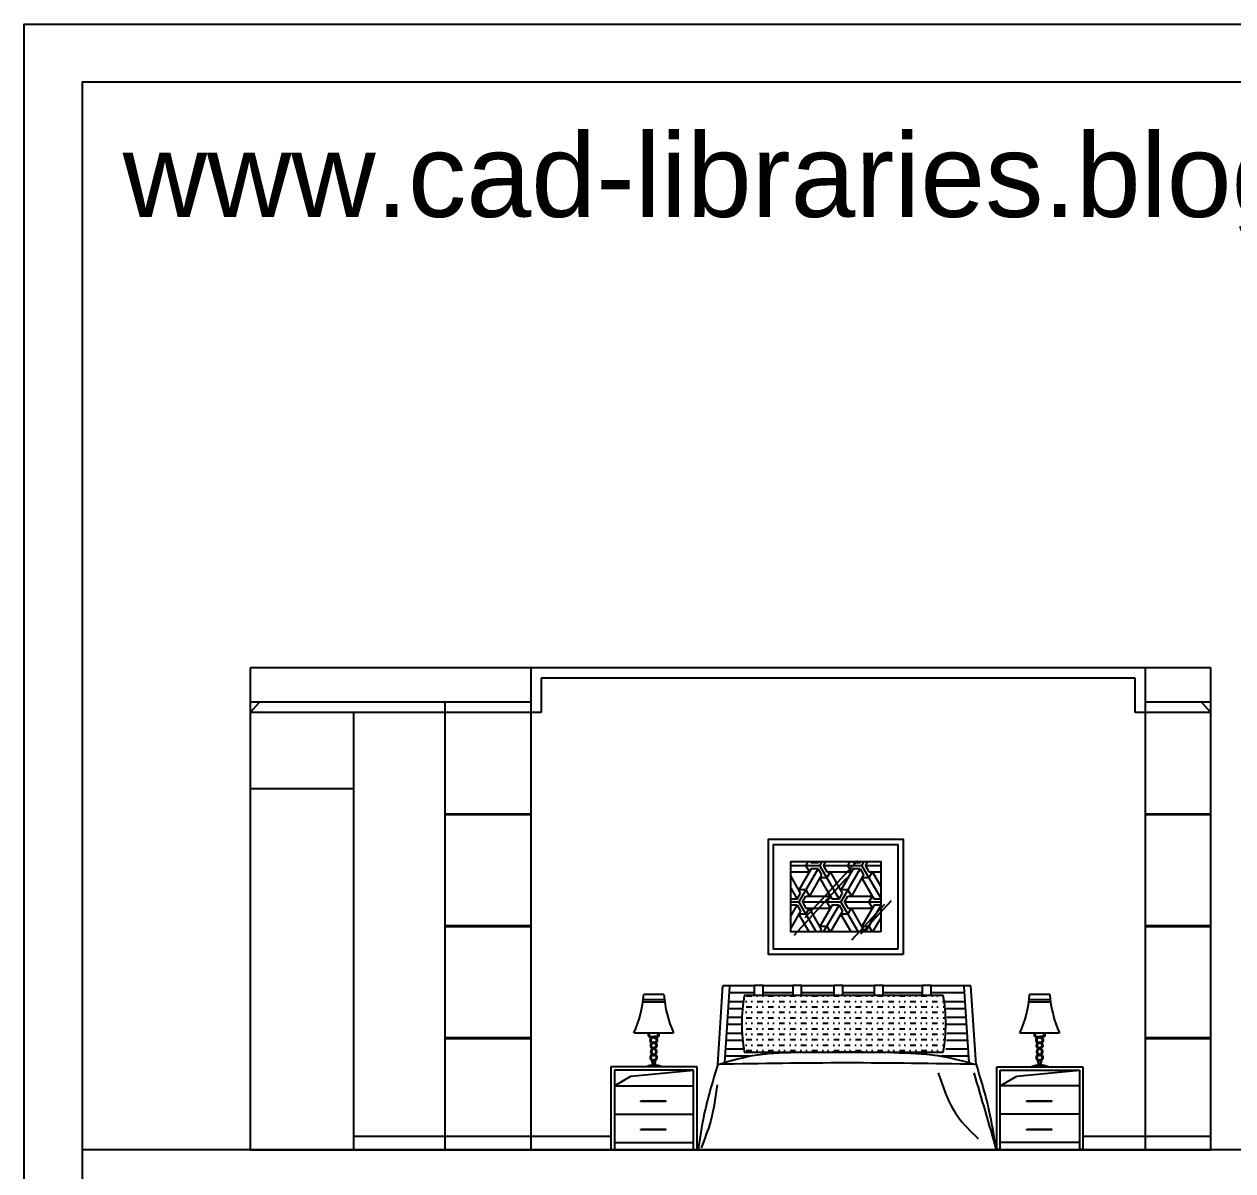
# Model space of a CAD drawing. Header units: inches. Extents: x 8.9 to 51.4, y 11.8 to 36.6.
# Drawn here: x 30.42 to 37.44, y 29.97 to 36.63 of the extents above; entities that cross this region are included whole.
import ezdxf

# ---------------------------------------------------------------- set-up
doc = ezdxf.new("R2010")
doc.units = ezdxf.units.IN
doc.header["$MEASUREMENT"] = 0
for name, color, linetype in [('02', 2, 'Continuous'), ('1', 1, 'Continuous'), ('4', 4, 'Continuous'), ('8', 8, 'Continuous'), ('kadrbm', 4, 'Continuous')]:
    doc.layers.add(name, color=color, linetype=linetype)
doc.styles.add('bmmm', font='swissel.ttf')

# ---------------------------------------------------------------- blocks, each defined once
blk = doc.blocks.new('kadrbm')
at = {"layer": 'kadrbm', "color": 4}
blk.add_lwpolyline([(0, 0), (0, 24.7972), (21, 24.7972), (21, 0), (0, 0)], close=True, dxfattribs=at)
blk.add_lwpolyline([(20.6631, 0.3257), (20.6631, 24.4603), (0.3369, 24.4603), (0.3369, 0.3257), (20.6631, 0.3257)], dxfattribs=at)
at = {"layer": 'kadrbm', "color": 211, "true_color": 0xf674fb, "style": 'bmmm'}
blk.add_text('www.cad-libraries.blogspot.com', height=0.485134, dxfattribs=at).set_placement((0.5726, 23.6772))

msp = doc.modelspace()

# ---------------------------------------------------------------- hatches: boundary and pattern name
at = {"layer": '8'}
h = msp.add_hatch(dxfattribs=at)
h.set_pattern_fill('ESCHER', color=256, scale=0.008, style=0)
h.set_pattern_definition([(60, (-84.32064, 20.1236), (-0.2438403, 2e-07), [0.22352, -0.02032]), (180, (-84.32064, 20.1236), (0.12192, -0.211172), [0.22352, -0.02032]), (300, (-84.32064, 20.1236), (0.2438403, 2e-07), [0.22352, -0.02032]), (60, (-84.30032, 20.1236), (-0.2438403, 2e-07), [0.04064, -0.2032]), (300, (-84.30032, 20.1236), (0.2438403, 2e-07), [0.04064, -0.2032]), (60, (-84.3308, 20.1412), (-0.2438403, 2e-07), [0.04064, -0.2032]), (180, (-84.3308, 20.1412), (0.12192, -0.211172), [0.04064, -0.2032]), (300, (-84.3308, 20.106), (0.2438403, 2e-07), [0.04064, -0.2032]), (180, (-84.3308, 20.106), (0.12192, -0.211172), [0.04064, -0.2032]), (60, (-84.40192, 20.1236), (-0.2438403, 2e-07), [0.04064, -0.2032]), (300, (-84.40192, 20.1236), (0.2438403, 2e-07), [0.04064, -0.2032]), (60, (-84.28, 20.0532), (-0.2438403, 2e-07), [0.04064, -0.2032]), (180, (-84.28, 20.0532), (0.12192, -0.211172), [0.04064, -0.2032]), (300, (-84.28, 20.194), (0.2438403, 2e-07), [0.04064, -0.2032]), (180, (-84.28, 20.194), (0.12192, -0.211172), [0.04064, -0.2032]), (0, (-84.28, 20.1588), (-0.12192, 0.211172), [0.14224, -0.1016]), (0, (-84.28, 20.0884), (-0.12192, 0.211172), [0.14224, -0.1016]), (120, (-84.31048, 20.1764), (-0.2438403, -2e-07), [0.14224, -0.1016]), (120, (-84.37144, 20.1412), (-0.2438403, -2e-07), [0.14224, -0.1016]), (240, (-84.37144, 20.106), (0.1219203, -0.2111718), [0.14224, -0.1016]), (240, (-84.31048, 20.0708), (0.1219203, -0.2111718), [0.14224, -0.1016])])
h.paths.add_polyline_path([(35.3924, 31.3537), (35.3924, 31.7621), (34.8704, 31.7621), (34.8704, 31.3537)])
h = msp.add_hatch(dxfattribs=at)
h.set_pattern_fill('MUDST', color=256, scale=0.005, style=0)
h.set_pattern_definition([(0, (-84.260312, 20.1236), (0.0635, 0.03175), [0.03175, -0.03175, 0, -0.03175, 0, -0.03175])])
h.paths.add_polyline_path([(35.7559, 30.656, 0.089949), (35.7559, 30.9841), (34.6003, 30.9841, 0.089949), (34.6003, 30.656)])

# ---------------------------------------------------------------- linework, layer by layer
at = {"layer": '02'}
for p, q in [((37.3106, 32.8878), (31.7306, 32.8878)), ((31.7306, 32.8878), (31.7306, 30.0878)), ((33.3606, 32.8878), (33.3606, 30.0878)), ((36.9306, 30.0878), (36.9306, 32.8878)), ((37.3106, 30.0878), (37.3106, 32.8878)), ((31.7306, 32.6278), (31.7848, 32.6878)), ((32.8606, 32.6878), (32.8606, 30.0878)), ((37.3106, 32.6278), (37.2564, 32.6878)), ((32.8606, 32.0403), (33.3606, 32.0403)), ((32.8606, 32.0353), (33.3606, 32.0353)), ((36.9306, 32.0403), (37.3106, 32.0403)), ((36.9306, 32.0353), (37.3106, 32.0353)), ((32.8606, 31.3903), (33.3606, 31.3903)), ((32.8606, 31.3853), (33.3606, 31.3853)), ((36.9306, 31.3903), (37.3106, 31.3903)), ((36.9306, 31.3853), (37.3106, 31.3853)), ((34.1363, 30.9587), (34.0128, 30.9587)), ((34.1333, 30.9894), (34.0159, 30.9894)), ((36.3777, 30.9587), (36.2542, 30.9587)), ((36.3746, 30.9894), (36.2572, 30.9894)), ((34.1381, 30.9451), (34.011, 30.9451)), ((36.3795, 30.9451), (36.2524, 30.9451)), ((33.9599, 30.7669), (34.1898, 30.7669)), ((36.2012, 30.7669), (36.4311, 30.7669)), ((32.8606, 30.7403), (33.3606, 30.7403)), ((32.8606, 30.7353), (33.3606, 30.7353)), ((34.0766, 30.7394), (34.0599, 30.7394)), ((34.0898, 30.7394), (34.0879, 30.7394)), ((36.3179, 30.7394), (36.3012, 30.7394)), ((36.3311, 30.7394), (36.3292, 30.7394)), ((36.9306, 30.7403), (37.3106, 30.7403)), ((36.9306, 30.7353), (37.3106, 30.7353)), ((33.8459, 30.46), (34.3059, 30.46)), ((36.5472, 30.46), (36.0872, 30.46)), ((33.8459, 30.295), (34.3059, 30.295)), ((36.5472, 30.295), (36.0872, 30.295)), ((31.7306, 30.0878), (37.3106, 30.0878))]:
    msp.add_line(p, q, dxfattribs=at)
for points in [[(35.7559, 30.9841), (34.6003, 30.9841)], [(34.6003, 30.656), (35.7559, 30.656)]]:
    msp.add_lwpolyline(points, dxfattribs=at)
for centre, radius, start, end in [((33.352, 31.0396), 0.6658, 335.82302, 355.679), ((34.7972, 31.0396), 0.6658, 184.321, 204.17698), ((35.5048, 30.8201), 0.9193, 169.72028, 190.27972), ((34.8514, 30.8201), 0.9193, 349.72028, 10.27972), ((35.5933, 31.0396), 0.6658, 335.82302, 355.679), ((37.0385, 31.0396), 0.6658, 184.321, 204.17698), ((34.0759, 30.4636), 0.1167, 65.70729, 114.29271), ((35.1965, -0.6924), 31.2851, 88.62631, 91.37369), ((36.3172, 30.4636), 0.1167, 65.70729, 114.29271)]:
    msp.add_arc(centre, radius, start, end, dxfattribs=at)
for points, knots in [([(34.0478, 30.7669), (34.0451, 30.7649), (34.0406, 30.759), (34.0443, 30.7401), (34.0691, 30.7435), (34.0953, 30.7331), (34.0853, 30.708), (34.0721, 30.7153), (34.0606, 30.7097), (34.0542, 30.6987), (34.0543, 30.6824), (34.0691, 30.6781), (34.0824, 30.6714), (34.0894, 30.6553), (34.0798, 30.6432), (34.0738, 30.642), (34.0735, 30.6419)], [114.621033, 114.621033, 114.621033, 114.621033, 124.12004, 135.44211, 162.810921, 185.967208, 203.984139, 211.098678, 225.556746, 236.765717, 249.050556, 267.657282, 275.909022, 294.238731, 311.372704, 312.363402, 312.363402, 312.363402, 312.363402]), ([(34.0568, 30.7655), (34.0567, 30.7655), (34.0567, 30.7655), (34.056, 30.7653), (34.0554, 30.7651), (34.0544, 30.7648), (34.0541, 30.7647), (34.0535, 30.7645), (34.0532, 30.7643), (34.0523, 30.7639), (34.0518, 30.7636), (34.0504, 30.7626), (34.0496, 30.762), (34.0484, 30.7606), (34.0479, 30.7598), (34.0474, 30.7588), (34.0473, 30.7585), (34.0471, 30.7579), (34.0471, 30.7577), (34.047, 30.7572), (34.0469, 30.7569), (34.0468, 30.7561), (34.0469, 30.7555), (34.047, 30.7543), (34.0471, 30.7537), (34.0474, 30.7526), (34.0476, 30.7521), (34.0479, 30.7513), (34.048, 30.751), (34.0483, 30.7506), (34.0485, 30.7503), (34.0488, 30.7499), (34.049, 30.7498), (34.0495, 30.7493), (34.0499, 30.749), (34.0508, 30.7485), (34.0513, 30.7482), (34.0526, 30.7478), (34.0533, 30.7476), (34.0548, 30.7473), (34.0556, 30.7471), (34.0581, 30.7468), (34.0599, 30.7467), (34.0637, 30.7464), (34.0657, 30.7462), (34.0689, 30.7459), (34.0699, 30.7458), (34.0733, 30.7453), (34.0755, 30.7449), (34.0799, 30.7436), (34.082, 30.7429), (34.0855, 30.7411), (34.0868, 30.7403), (34.0893, 30.7383), (34.0905, 30.7371), (34.0923, 30.7347), (34.0929, 30.7335), (34.0939, 30.7312), (34.0942, 30.7302), (34.0945, 30.7284), (34.0946, 30.7277), (34.0947, 30.7263), (34.0947, 30.7256), (34.0947, 30.7234), (34.0945, 30.7218), (34.0938, 30.7187), (34.0933, 30.7172), (34.0922, 30.7146), (34.0916, 30.7134), (34.0903, 30.7114), (34.0896, 30.7106), (34.0881, 30.7091), (34.0874, 30.7086), (34.0858, 30.7075), (34.0848, 30.7071), (34.0834, 30.7067), (34.0829, 30.7066), (34.0822, 30.7065), (34.0819, 30.7065), (34.0813, 30.7065), (34.0811, 30.7065), (34.0803, 30.7065), (34.0798, 30.7065), (34.0784, 30.7068), (34.0777, 30.707), (34.0763, 30.7074), (34.0757, 30.7076), (34.0747, 30.7079), (34.0742, 30.7081), (34.0737, 30.7082), (34.0736, 30.7082), (34.0733, 30.7083), (34.0732, 30.7083), (34.0728, 30.7083), (34.0726, 30.7083), (34.072, 30.7083), (34.0716, 30.7083), (34.0704, 30.7081), (34.0696, 30.7079), (34.068, 30.7072), (34.0672, 30.7068), (34.0657, 30.7057), (34.065, 30.7051), (34.0636, 30.7038), (34.063, 30.7032), (34.0617, 30.7013), (34.0611, 30.7002), (34.0604, 30.6982), (34.0602, 30.6975), (34.0598, 30.696), (34.0597, 30.6953), (34.0595, 30.6936), (34.0595, 30.6926), (34.0597, 30.6909), (34.0599, 30.6901), (34.0602, 30.6892), (34.0603, 30.689), (34.0605, 30.6886), (34.0605, 30.6885), (34.0607, 30.6883), (34.0608, 30.6881), (34.0611, 30.6877), (34.0613, 30.6875), (34.062, 30.6868), (34.0626, 30.6863), (34.0639, 30.6855), (34.0647, 30.685), (34.0663, 30.6842), (34.0673, 30.6838), (34.0695, 30.6828), (34.0709, 30.6823), (34.0738, 30.6811), (34.0752, 30.6805), (34.0781, 30.6791), (34.0795, 30.6783), (34.0815, 30.6768), (34.082, 30.6764), (34.083, 30.6755), (34.0835, 30.6751), (34.0848, 30.6736), (34.0857, 30.6726), (34.0877, 30.6696), (34.0887, 30.6676), (34.0902, 30.6633), (34.0907, 30.661), (34.0908, 30.6575), (34.0907, 30.6563), (34.0905, 30.6544), (34.0904, 30.6537), (34.0901, 30.6524), (34.0899, 30.6517), (34.0892, 30.6497), (34.0886, 30.6484), (34.087, 30.6455), (34.0859, 30.644), (34.0841, 30.6421), (34.0837, 30.6417), (34.0832, 30.6413)], [106.203848, 106.203848, 106.203848, 106.203848, 106.309256, 106.309256, 108.837155, 108.837155, 110.114808, 110.114808, 111.39246, 111.39246, 113.947764, 113.947764, 117.924196, 117.924196, 121.900628, 121.900628, 123.560073, 123.560073, 124.805541, 124.805541, 126.051008, 126.051008, 128.541944, 128.541944, 131.032879, 131.032879, 133.545529, 133.545529, 135.024013, 135.024013, 136.681273, 136.681273, 138.338533, 138.338533, 141.222082, 141.222082, 144.105631, 144.105631, 146.989181, 146.989181, 149.87273, 149.87273, 154.962378, 154.962378, 160.052026, 160.052026, 162.656157, 162.656157, 167.864421, 167.864421, 173.072684, 173.072684, 176.663539, 176.663539, 180.254394, 180.254394, 183.17065, 183.17065, 185.370032, 185.370032, 186.75678, 186.75678, 188.143528, 188.143528, 191.28169, 191.28169, 194.419851, 194.419851, 197.058611, 197.058611, 199.221261, 199.221261, 200.991937, 200.991937, 202.762613, 202.762613, 203.540829, 203.540829, 204.003289, 204.003289, 204.46575, 204.46575, 205.390671, 205.390671, 207.119714, 207.119714, 208.848757, 208.848757, 210.5778, 210.5778, 211.090501, 211.090501, 212.115902, 212.115902, 213.141304, 213.141304, 215.192108, 215.192108, 218.693253, 218.693253, 222.194399, 222.194399, 225.695545, 225.695545, 229.19669, 229.19669, 234.560184, 234.560184, 237.335007, 237.335007, 240.109831, 240.109831, 243.733724, 243.733724, 247.357617, 247.357617, 248.719926, 248.719926, 249.671664, 249.671664, 250.623402, 250.623402, 252.526878, 252.526878, 255.664742, 255.664742, 258.802606, 258.802606, 261.94047, 261.94047, 266.130687, 266.130687, 270.320903, 270.320903, 274.511119, 274.511119, 276.064104, 276.064104, 277.617089, 277.617089, 280.723059, 280.723059, 285.922804, 285.922804, 291.122548, 291.122548, 293.669866, 293.669866, 295.183731, 295.183731, 296.697597, 296.697597, 299.725328, 299.725328, 303.929283, 303.929283, 305.254655, 305.254655, 305.254655, 305.254655]), ([(34.0928, 30.7648), (34.0929, 30.7647), (34.093, 30.7647), (34.0935, 30.7645), (34.0938, 30.7643), (34.0946, 30.7639), (34.0952, 30.7636), (34.0966, 30.7626), (34.0974, 30.762), (34.0986, 30.7606), (34.0991, 30.7598), (34.0996, 30.7588), (34.0997, 30.7585), (34.0999, 30.7579), (34.0999, 30.7577), (34.1, 30.7572), (34.1001, 30.7569), (34.1001, 30.7561), (34.1001, 30.7555), (34.1, 30.7543), (34.0999, 30.7537), (34.0996, 30.7526), (34.0994, 30.7521), (34.0991, 30.7513), (34.0989, 30.751), (34.0986, 30.7506), (34.0985, 30.7503), (34.0982, 30.7499), (34.098, 30.7498), (34.0975, 30.7493), (34.0971, 30.749), (34.0962, 30.7485), (34.0956, 30.7482), (34.0944, 30.7478), (34.0937, 30.7476), (34.0922, 30.7473), (34.0914, 30.7471), (34.0889, 30.7468), (34.0871, 30.7467), (34.0833, 30.7464), (34.0813, 30.7462), (34.0781, 30.7459), (34.077, 30.7458), (34.0751, 30.7455), (34.0743, 30.7454), (34.0735, 30.7452)], [109.595734, 109.595734, 109.595734, 109.595734, 110.114808, 110.114808, 111.39246, 111.39246, 113.947765, 113.947765, 117.924196, 117.924196, 121.900628, 121.900628, 123.560075, 123.560075, 124.805542, 124.805542, 126.05101, 126.05101, 128.541946, 128.541946, 131.032881, 131.032881, 133.545527, 133.545527, 135.024012, 135.024012, 136.681272, 136.681272, 138.338532, 138.338532, 141.222081, 141.222081, 144.10563, 144.10563, 146.989179, 146.989179, 149.872728, 149.872728, 154.962376, 154.962376, 160.052023, 160.052023, 162.656156, 162.656156, 164.564552, 164.564552, 164.564552, 164.564552]), ([(34.0992, 30.7669), (34.1018, 30.7649), (34.1064, 30.759), (34.1032, 30.7429), (34.0924, 30.742), (34.0847, 30.7415)], [120.742501, 120.742501, 120.742501, 120.742501, 130.241288, 141.563358, 161.821253, 161.821253, 161.821253, 161.821253]), ([(36.2891, 30.7669), (36.2865, 30.7649), (36.2819, 30.759), (36.2856, 30.7401), (36.3104, 30.7435), (36.3366, 30.7331), (36.3266, 30.708), (36.3134, 30.7153), (36.3019, 30.7097), (36.2955, 30.6987), (36.2956, 30.6824), (36.3104, 30.6781), (36.3237, 30.6714), (36.3307, 30.6553), (36.3211, 30.6432), (36.3151, 30.642), (36.3148, 30.6419)], [114.621033, 114.621033, 114.621033, 114.621033, 124.12004, 135.44211, 162.810921, 185.967208, 203.984139, 211.098678, 225.556746, 236.765717, 249.050556, 267.657282, 275.909022, 294.238731, 311.372704, 312.363402, 312.363402, 312.363402, 312.363402]), ([(36.2981, 30.7655), (36.2981, 30.7655), (36.298, 30.7655), (36.2973, 30.7653), (36.2967, 30.7651), (36.2957, 30.7648), (36.2954, 30.7647), (36.2948, 30.7645), (36.2945, 30.7643), (36.2937, 30.7639), (36.2931, 30.7636), (36.2917, 30.7626), (36.2909, 30.762), (36.2897, 30.7606), (36.2892, 30.7598), (36.2887, 30.7588), (36.2886, 30.7585), (36.2884, 30.7579), (36.2884, 30.7577), (36.2883, 30.7572), (36.2882, 30.7569), (36.2882, 30.7561), (36.2882, 30.7555), (36.2883, 30.7543), (36.2884, 30.7537), (36.2887, 30.7526), (36.2889, 30.7521), (36.2892, 30.7513), (36.2894, 30.751), (36.2897, 30.7506), (36.2898, 30.7503), (36.2901, 30.7499), (36.2903, 30.7498), (36.2909, 30.7493), (36.2912, 30.749), (36.2921, 30.7485), (36.2927, 30.7482), (36.2939, 30.7478), (36.2946, 30.7476), (36.2961, 30.7473), (36.2969, 30.7471), (36.2994, 30.7468), (36.3012, 30.7467), (36.305, 30.7464), (36.307, 30.7462), (36.3102, 30.7459), (36.3113, 30.7458), (36.3146, 30.7453), (36.3168, 30.7449), (36.3212, 30.7436), (36.3233, 30.7429), (36.3268, 30.7411), (36.3281, 30.7403), (36.3306, 30.7383), (36.3318, 30.7371), (36.3336, 30.7347), (36.3343, 30.7335), (36.3352, 30.7312), (36.3355, 30.7302), (36.3358, 30.7284), (36.3359, 30.7277), (36.336, 30.7263), (36.3361, 30.7256), (36.336, 30.7234), (36.3358, 30.7218), (36.3351, 30.7187), (36.3347, 30.7172), (36.3335, 30.7146), (36.3329, 30.7134), (36.3316, 30.7114), (36.3309, 30.7106), (36.3294, 30.7091), (36.3287, 30.7086), (36.3271, 30.7075), (36.3261, 30.7071), (36.3247, 30.7067), (36.3242, 30.7066), (36.3235, 30.7065), (36.3232, 30.7065), (36.3227, 30.7065), (36.3224, 30.7065), (36.3216, 30.7065), (36.3211, 30.7065), (36.3198, 30.7068), (36.319, 30.707), (36.3177, 30.7074), (36.3171, 30.7076), (36.316, 30.7079), (36.3155, 30.7081), (36.3151, 30.7082), (36.3149, 30.7082), (36.3147, 30.7083), (36.3145, 30.7083), (36.3141, 30.7083), (36.3139, 30.7083), (36.3133, 30.7083), (36.3129, 30.7083), (36.3117, 30.7081), (36.3109, 30.7079), (36.3094, 30.7072), (36.3086, 30.7068), (36.307, 30.7057), (36.3063, 30.7051), (36.305, 30.7038), (36.3044, 30.7032), (36.3031, 30.7013), (36.3024, 30.7002), (36.3017, 30.6982), (36.3015, 30.6975), (36.3011, 30.696), (36.301, 30.6953), (36.3008, 30.6936), (36.3008, 30.6926), (36.301, 30.6909), (36.3012, 30.6901), (36.3015, 30.6892), (36.3016, 30.689), (36.3018, 30.6886), (36.3019, 30.6885), (36.302, 30.6883), (36.3021, 30.6881), (36.3024, 30.6877), (36.3026, 30.6875), (36.3033, 30.6868), (36.3039, 30.6863), (36.3052, 30.6855), (36.306, 30.685), (36.3077, 30.6842), (36.3086, 30.6838), (36.3109, 30.6828), (36.3122, 30.6823), (36.3151, 30.6811), (36.3165, 30.6805), (36.3194, 30.6791), (36.3209, 30.6783), (36.3228, 30.6768), (36.3233, 30.6764), (36.3243, 30.6755), (36.3248, 30.6751), (36.3262, 30.6736), (36.327, 30.6726), (36.329, 30.6696), (36.3301, 30.6676), (36.3315, 30.6633), (36.332, 30.661), (36.3321, 30.6575), (36.3321, 30.6563), (36.3318, 30.6544), (36.3317, 30.6537), (36.3314, 30.6524), (36.3312, 30.6517), (36.3305, 30.6497), (36.33, 30.6484), (36.3283, 30.6455), (36.3272, 30.644), (36.3254, 30.6421), (36.325, 30.6417), (36.3245, 30.6413)], [106.203848, 106.203848, 106.203848, 106.203848, 106.309256, 106.309256, 108.837155, 108.837155, 110.114808, 110.114808, 111.39246, 111.39246, 113.947764, 113.947764, 117.924196, 117.924196, 121.900628, 121.900628, 123.560073, 123.560073, 124.805541, 124.805541, 126.051008, 126.051008, 128.541944, 128.541944, 131.032879, 131.032879, 133.545529, 133.545529, 135.024013, 135.024013, 136.681273, 136.681273, 138.338533, 138.338533, 141.222082, 141.222082, 144.105631, 144.105631, 146.989181, 146.989181, 149.87273, 149.87273, 154.962378, 154.962378, 160.052026, 160.052026, 162.656157, 162.656157, 167.864421, 167.864421, 173.072684, 173.072684, 176.663539, 176.663539, 180.254394, 180.254394, 183.17065, 183.17065, 185.370032, 185.370032, 186.75678, 186.75678, 188.143528, 188.143528, 191.28169, 191.28169, 194.419851, 194.419851, 197.058611, 197.058611, 199.221261, 199.221261, 200.991937, 200.991937, 202.762613, 202.762613, 203.540829, 203.540829, 204.003289, 204.003289, 204.46575, 204.46575, 205.390671, 205.390671, 207.119714, 207.119714, 208.848757, 208.848757, 210.5778, 210.5778, 211.090501, 211.090501, 212.115902, 212.115902, 213.141304, 213.141304, 215.192108, 215.192108, 218.693253, 218.693253, 222.194399, 222.194399, 225.695545, 225.695545, 229.19669, 229.19669, 234.560184, 234.560184, 237.335007, 237.335007, 240.109831, 240.109831, 243.733724, 243.733724, 247.357617, 247.357617, 248.719926, 248.719926, 249.671664, 249.671664, 250.623402, 250.623402, 252.526878, 252.526878, 255.664742, 255.664742, 258.802606, 258.802606, 261.94047, 261.94047, 266.130687, 266.130687, 270.320903, 270.320903, 274.511119, 274.511119, 276.064104, 276.064104, 277.617089, 277.617089, 280.723059, 280.723059, 285.922804, 285.922804, 291.122548, 291.122548, 293.669866, 293.669866, 295.183731, 295.183731, 296.697597, 296.697597, 299.725328, 299.725328, 303.929283, 303.929283, 305.254655, 305.254655, 305.254655, 305.254655]), ([(36.3341, 30.7648), (36.3342, 30.7647), (36.3344, 30.7647), (36.3348, 30.7645), (36.3351, 30.7643), (36.336, 30.7639), (36.3365, 30.7636), (36.3379, 30.7626), (36.3387, 30.762), (36.3399, 30.7606), (36.3404, 30.7598), (36.3409, 30.7588), (36.341, 30.7585), (36.3412, 30.7579), (36.3412, 30.7577), (36.3413, 30.7572), (36.3414, 30.7569), (36.3415, 30.7561), (36.3414, 30.7555), (36.3413, 30.7543), (36.3412, 30.7537), (36.3409, 30.7526), (36.3407, 30.7521), (36.3404, 30.7513), (36.3403, 30.751), (36.34, 30.7506), (36.3398, 30.7503), (36.3395, 30.7499), (36.3393, 30.7498), (36.3388, 30.7493), (36.3384, 30.749), (36.3375, 30.7485), (36.337, 30.7482), (36.3357, 30.7478), (36.335, 30.7476), (36.3335, 30.7473), (36.3327, 30.7471), (36.3302, 30.7468), (36.3284, 30.7467), (36.3246, 30.7464), (36.3226, 30.7462), (36.3194, 30.7459), (36.3184, 30.7458), (36.3164, 30.7455), (36.3156, 30.7454), (36.3148, 30.7452)], [109.595734, 109.595734, 109.595734, 109.595734, 110.114808, 110.114808, 111.39246, 111.39246, 113.947765, 113.947765, 117.924196, 117.924196, 121.900628, 121.900628, 123.560075, 123.560075, 124.805542, 124.805542, 126.05101, 126.05101, 128.541946, 128.541946, 131.032881, 131.032881, 133.545527, 133.545527, 135.024012, 135.024012, 136.681272, 136.681272, 138.338532, 138.338532, 141.222081, 141.222081, 144.10563, 144.10563, 146.989179, 146.989179, 149.872728, 149.872728, 154.962376, 154.962376, 160.052023, 160.052023, 162.656156, 162.656156, 164.564552, 164.564552, 164.564552, 164.564552]), ([(36.3405, 30.7669), (36.3432, 30.7649), (36.3477, 30.759), (36.3446, 30.7429), (36.3338, 30.742), (36.3261, 30.7415)], [120.742501, 120.742501, 120.742501, 120.742501, 130.241288, 141.563358, 161.821253, 161.821253, 161.821253, 161.821253]), ([(34.0598, 30.7399), (34.0595, 30.7397), (34.0592, 30.7395), (34.0577, 30.7383), (34.0565, 30.7371), (34.0547, 30.7347), (34.054, 30.7335), (34.0531, 30.7312), (34.0528, 30.7302), (34.0525, 30.7284), (34.0524, 30.7277), (34.0523, 30.7263), (34.0522, 30.7256), (34.0523, 30.7234), (34.0525, 30.7218), (34.0532, 30.7187), (34.0536, 30.7172), (34.0548, 30.7146), (34.0554, 30.7134), (34.0567, 30.7114), (34.0574, 30.7106), (34.0589, 30.7091), (34.0596, 30.7086), (34.0612, 30.7075), (34.0622, 30.7071), (34.0636, 30.7067), (34.0641, 30.7066), (34.0648, 30.7065), (34.0651, 30.7065), (34.0656, 30.7065), (34.0659, 30.7065), (34.0667, 30.7065), (34.0672, 30.7065), (34.0685, 30.7068), (34.0693, 30.707), (34.0706, 30.7074), (34.0712, 30.7076), (34.0723, 30.7079), (34.0728, 30.7081), (34.0732, 30.7082), (34.0734, 30.7082), (34.0736, 30.7083), (34.0738, 30.7083), (34.0742, 30.7083), (34.0744, 30.7083), (34.075, 30.7083), (34.0754, 30.7083), (34.0766, 30.7081), (34.0774, 30.7079), (34.079, 30.7072), (34.0797, 30.7068), (34.0813, 30.7057), (34.082, 30.7051), (34.0833, 30.7038), (34.0839, 30.7032), (34.0852, 30.7013), (34.0859, 30.7002), (34.0866, 30.6982), (34.0868, 30.6975), (34.0872, 30.696), (34.0873, 30.6953), (34.0875, 30.6936), (34.0875, 30.6926), (34.0873, 30.6909), (34.0871, 30.6901), (34.0868, 30.6892), (34.0867, 30.689), (34.0865, 30.6886), (34.0864, 30.6885), (34.0863, 30.6883), (34.0862, 30.6881), (34.0859, 30.6877), (34.0857, 30.6875), (34.085, 30.6868), (34.0844, 30.6863), (34.0831, 30.6855), (34.0823, 30.685), (34.0806, 30.6842), (34.0797, 30.6838), (34.0774, 30.6828), (34.0761, 30.6823), (34.0743, 30.6816), (34.0739, 30.6814), (34.0735, 30.6812)], [175.822221, 175.822221, 175.822221, 175.822221, 176.66354, 176.66354, 180.254395, 180.254395, 183.17065, 183.17065, 185.37003, 185.37003, 186.756777, 186.756777, 188.143524, 188.143524, 191.281685, 191.281685, 194.419846, 194.419846, 197.058607, 197.058607, 199.221257, 199.221257, 200.991934, 200.991934, 202.762611, 202.762611, 203.540826, 203.540826, 204.003283, 204.003283, 204.46574, 204.46574, 205.390653, 205.390653, 207.119692, 207.119692, 208.84873, 208.84873, 210.577769, 210.577769, 211.090488, 211.090488, 212.115926, 212.115926, 213.141364, 213.141364, 215.192241, 215.192241, 218.693412, 218.693412, 222.194582, 222.194582, 225.695753, 225.695753, 229.196924, 229.196924, 234.560419, 234.560419, 237.335343, 237.335343, 240.110267, 240.110267, 243.734087, 243.734087, 247.357908, 247.357908, 248.720479, 248.720479, 249.672178, 249.672178, 250.623878, 250.623878, 252.527277, 252.527277, 255.665235, 255.665235, 258.803192, 258.803192, 261.94115, 261.94115, 266.13093, 266.13093, 267.262592, 267.262592, 267.262592, 267.262592]), ([(34.0676, 30.6782), (34.067, 30.6779), (34.0665, 30.6776), (34.0655, 30.6768), (34.065, 30.6764), (34.064, 30.6755), (34.0635, 30.6751), (34.0621, 30.6736), (34.0613, 30.6726), (34.0593, 30.6697), (34.0582, 30.6676), (34.0568, 30.6633), (34.0563, 30.661), (34.0562, 30.6575), (34.0562, 30.6563), (34.0565, 30.6544), (34.0566, 30.6537), (34.0569, 30.6524), (34.0571, 30.6517), (34.0578, 30.6497), (34.0583, 30.6484), (34.06, 30.6455), (34.0611, 30.644), (34.0638, 30.6412), (34.0653, 30.6399), (34.0676, 30.6386), (34.0683, 30.6383), (34.0696, 30.6377), (34.0704, 30.6375), (34.0715, 30.6372), (34.0718, 30.6371), (34.0725, 30.637), (34.0729, 30.6369), (34.0739, 30.6368), (34.0745, 30.6368), (34.0762, 30.6367), (34.0772, 30.6367), (34.079, 30.6367), (34.0798, 30.6367), (34.0812, 30.6366), (34.0817, 30.6365), (34.0824, 30.6364), (34.0826, 30.6363), (34.0828, 30.6362), (34.0829, 30.6362), (34.0831, 30.6361), (34.0832, 30.636), (34.0836, 30.6358), (34.0838, 30.6356), (34.0846, 30.635), (34.0851, 30.6344), (34.086, 30.6331), (34.0864, 30.6323), (34.0871, 30.6309), (34.0873, 30.6301), (34.0877, 30.6285), (34.0878, 30.6277), (34.0879, 30.6259), (34.0879, 30.625), (34.0878, 30.6235), (34.0877, 30.6229), (34.0876, 30.6217), (34.0875, 30.6211), (34.0873, 30.6198), (34.0872, 30.6192), (34.0869, 30.6176), (34.0866, 30.6166), (34.086, 30.6149), (34.0857, 30.6142), (34.0851, 30.6133), (34.0849, 30.613), (34.0845, 30.6127), (34.0844, 30.6125), (34.0842, 30.6124), (34.0842, 30.6124), (34.084, 30.6123), (34.0839, 30.6122), (34.0836, 30.6121), (34.0833, 30.6119), (34.0825, 30.6117), (34.082, 30.6116), (34.0809, 30.6114), (34.0803, 30.6114), (34.0789, 30.6112), (34.0782, 30.6111), (34.0766, 30.611), (34.0758, 30.6109), (34.0745, 30.6107), (34.074, 30.6106), (34.0735, 30.6105)], [273.018356, 273.018356, 273.018356, 273.018356, 274.510489, 274.510489, 276.063181, 276.063181, 277.615873, 277.615873, 280.721257, 280.721257, 285.921053, 285.921053, 291.120849, 291.120849, 293.667498, 293.667498, 295.181592, 295.181592, 296.695687, 296.695687, 299.723875, 299.723875, 303.927971, 303.927971, 308.132068, 308.132068, 309.640977, 309.640977, 311.237915, 311.237915, 311.987526, 311.987526, 312.737138, 312.737138, 314.236361, 314.236361, 316.851827, 316.851827, 319.467293, 319.467293, 322.082759, 322.082759, 323.287723, 323.287723, 324.154038, 324.154038, 325.020352, 325.020352, 326.752981, 326.752981, 330.113971, 330.113971, 333.474961, 333.474961, 336.835951, 336.835951, 340.19694, 340.19694, 343.55793, 343.55793, 345.364232, 345.364232, 347.337463, 347.337463, 349.310694, 349.310694, 352.608363, 352.608363, 355.906032, 355.906032, 358.103707, 358.103707, 359.463684, 359.463684, 360.29394, 360.29394, 361.124196, 361.124196, 363.114013, 363.114013, 365.103831, 365.103831, 367.093648, 367.093648, 369.083465, 369.083465, 371.073282, 371.073282, 372.234378, 372.234378, 372.234378, 372.234378]), ([(34.0704, 30.7394), (34.0638, 30.7375), (34.0528, 30.7303), (34.0617, 30.708), (34.0749, 30.7153), (34.0864, 30.7097), (34.0928, 30.6987), (34.0927, 30.6842), (34.0841, 30.6802), (34.0794, 30.6782)], [174.175905, 174.175905, 174.175905, 174.175905, 192.088456, 210.105387, 217.219926, 231.677994, 242.886965, 255.171804, 269.338797, 269.338797, 269.338797, 269.338797]), ([(34.0735, 30.6758), (34.0715, 30.6748), (34.0643, 30.6708), (34.0576, 30.6553), (34.0702, 30.6394), (34.0846, 30.6433), (34.093, 30.6329), (34.0932, 30.621), (34.0898, 30.608), (34.0831, 30.6067), (34.0809, 30.6064)], [275.432758, 275.432758, 275.432758, 275.432758, 282.03027, 300.359979, 317.493952, 329.894392, 339.235888, 352.440217, 366.330787, 372.56457, 372.56457, 372.56457, 372.56457]), ([(36.3011, 30.7399), (36.3008, 30.7397), (36.3005, 30.7395), (36.299, 30.7383), (36.2978, 30.7371), (36.296, 30.7347), (36.2954, 30.7335), (36.2944, 30.7312), (36.2941, 30.7302), (36.2938, 30.7284), (36.2937, 30.7277), (36.2936, 30.7263), (36.2936, 30.7256), (36.2936, 30.7234), (36.2938, 30.7218), (36.2945, 30.7187), (36.295, 30.7172), (36.2961, 30.7146), (36.2967, 30.7134), (36.298, 30.7114), (36.2987, 30.7106), (36.3002, 30.7091), (36.3009, 30.7086), (36.3026, 30.7075), (36.3035, 30.7071), (36.3049, 30.7067), (36.3054, 30.7066), (36.3061, 30.7065), (36.3064, 30.7065), (36.307, 30.7065), (36.3072, 30.7065), (36.308, 30.7065), (36.3085, 30.7065), (36.3099, 30.7068), (36.3106, 30.707), (36.312, 30.7074), (36.3126, 30.7076), (36.3136, 30.7079), (36.3141, 30.7081), (36.3146, 30.7082), (36.3147, 30.7082), (36.315, 30.7083), (36.3151, 30.7083), (36.3155, 30.7083), (36.3157, 30.7083), (36.3163, 30.7083), (36.3167, 30.7083), (36.3179, 30.7081), (36.3187, 30.7079), (36.3203, 30.7072), (36.3211, 30.7068), (36.3226, 30.7057), (36.3233, 30.7051), (36.3247, 30.7038), (36.3253, 30.7032), (36.3266, 30.7013), (36.3272, 30.7002), (36.3279, 30.6982), (36.3281, 30.6975), (36.3285, 30.696), (36.3286, 30.6953), (36.3288, 30.6936), (36.3288, 30.6926), (36.3286, 30.6909), (36.3284, 30.6901), (36.3281, 30.6892), (36.328, 30.689), (36.3278, 30.6886), (36.3278, 30.6885), (36.3276, 30.6883), (36.3275, 30.6881), (36.3272, 30.6877), (36.327, 30.6875), (36.3263, 30.6868), (36.3257, 30.6863), (36.3244, 30.6855), (36.3236, 30.685), (36.322, 30.6842), (36.321, 30.6838), (36.3188, 30.6828), (36.3174, 30.6823), (36.3156, 30.6816), (36.3152, 30.6814), (36.3148, 30.6812)], [175.822221, 175.822221, 175.822221, 175.822221, 176.66354, 176.66354, 180.254395, 180.254395, 183.17065, 183.17065, 185.37003, 185.37003, 186.756777, 186.756777, 188.143524, 188.143524, 191.281685, 191.281685, 194.419846, 194.419846, 197.058607, 197.058607, 199.221257, 199.221257, 200.991934, 200.991934, 202.762611, 202.762611, 203.540826, 203.540826, 204.003283, 204.003283, 204.46574, 204.46574, 205.390653, 205.390653, 207.119692, 207.119692, 208.84873, 208.84873, 210.577769, 210.577769, 211.090488, 211.090488, 212.115926, 212.115926, 213.141364, 213.141364, 215.192241, 215.192241, 218.693412, 218.693412, 222.194582, 222.194582, 225.695753, 225.695753, 229.196924, 229.196924, 234.560419, 234.560419, 237.335343, 237.335343, 240.110267, 240.110267, 243.734087, 243.734087, 247.357908, 247.357908, 248.720479, 248.720479, 249.672178, 249.672178, 250.623878, 250.623878, 252.527277, 252.527277, 255.665235, 255.665235, 258.803192, 258.803192, 261.94115, 261.94115, 266.13093, 266.13093, 267.262592, 267.262592, 267.262592, 267.262592]), ([(36.3089, 30.6782), (36.3084, 30.6779), (36.3079, 30.6776), (36.3068, 30.6768), (36.3063, 30.6764), (36.3053, 30.6755), (36.3048, 30.6751), (36.3035, 30.6736), (36.3026, 30.6726), (36.3006, 30.6697), (36.2996, 30.6676), (36.2981, 30.6633), (36.2976, 30.661), (36.2975, 30.6575), (36.2976, 30.6563), (36.2978, 30.6544), (36.2979, 30.6537), (36.2982, 30.6524), (36.2984, 30.6517), (36.2991, 30.6497), (36.2997, 30.6484), (36.3013, 30.6455), (36.3024, 30.644), (36.3051, 30.6412), (36.3066, 30.6399), (36.309, 30.6386), (36.3096, 30.6383), (36.311, 30.6377), (36.3117, 30.6375), (36.3128, 30.6372), (36.3131, 30.6371), (36.3138, 30.637), (36.3142, 30.6369), (36.3152, 30.6368), (36.3158, 30.6368), (36.3175, 30.6367), (36.3185, 30.6367), (36.3203, 30.6367), (36.3211, 30.6367), (36.3225, 30.6366), (36.3231, 30.6365), (36.3237, 30.6364), (36.3239, 30.6363), (36.3241, 30.6362), (36.3242, 30.6362), (36.3244, 30.6361), (36.3245, 30.636), (36.3249, 30.6358), (36.3251, 30.6356), (36.3259, 30.635), (36.3264, 30.6344), (36.3273, 30.6331), (36.3277, 30.6323), (36.3284, 30.6309), (36.3286, 30.6301), (36.329, 30.6285), (36.3291, 30.6277), (36.3292, 30.6259), (36.3292, 30.625), (36.3291, 30.6235), (36.329, 30.6229), (36.3289, 30.6217), (36.3288, 30.6211), (36.3286, 30.6198), (36.3285, 30.6192), (36.3282, 30.6176), (36.3279, 30.6166), (36.3273, 30.6149), (36.327, 30.6142), (36.3264, 30.6133), (36.3262, 30.613), (36.3259, 30.6127), (36.3257, 30.6125), (36.3256, 30.6124), (36.3255, 30.6124), (36.3253, 30.6123), (36.3253, 30.6122), (36.3249, 30.6121), (36.3246, 30.6119), (36.3238, 30.6117), (36.3234, 30.6116), (36.3222, 30.6114), (36.3216, 30.6114), (36.3203, 30.6112), (36.3195, 30.6111), (36.318, 30.611), (36.3172, 30.6109), (36.3158, 30.6107), (36.3153, 30.6106), (36.3148, 30.6105)], [273.018356, 273.018356, 273.018356, 273.018356, 274.510489, 274.510489, 276.063181, 276.063181, 277.615873, 277.615873, 280.721257, 280.721257, 285.921053, 285.921053, 291.120849, 291.120849, 293.667498, 293.667498, 295.181592, 295.181592, 296.695687, 296.695687, 299.723875, 299.723875, 303.927971, 303.927971, 308.132068, 308.132068, 309.640977, 309.640977, 311.237915, 311.237915, 311.987526, 311.987526, 312.737138, 312.737138, 314.236361, 314.236361, 316.851827, 316.851827, 319.467293, 319.467293, 322.082759, 322.082759, 323.287723, 323.287723, 324.154038, 324.154038, 325.020352, 325.020352, 326.752981, 326.752981, 330.113971, 330.113971, 333.474961, 333.474961, 336.835951, 336.835951, 340.19694, 340.19694, 343.55793, 343.55793, 345.364232, 345.364232, 347.337463, 347.337463, 349.310694, 349.310694, 352.608363, 352.608363, 355.906032, 355.906032, 358.103707, 358.103707, 359.463684, 359.463684, 360.29394, 360.29394, 361.124196, 361.124196, 363.114013, 363.114013, 365.103831, 365.103831, 367.093648, 367.093648, 369.083465, 369.083465, 371.073282, 371.073282, 372.234378, 372.234378, 372.234378, 372.234378]), ([(36.3117, 30.7394), (36.3051, 30.7375), (36.2941, 30.7303), (36.303, 30.708), (36.3162, 30.7153), (36.3277, 30.7097), (36.3341, 30.6987), (36.334, 30.6842), (36.3254, 30.6802), (36.3207, 30.6782)], [174.175905, 174.175905, 174.175905, 174.175905, 192.088456, 210.105387, 217.219926, 231.677994, 242.886965, 255.171804, 269.338797, 269.338797, 269.338797, 269.338797]), ([(36.3148, 30.6758), (36.3128, 30.6748), (36.3057, 30.6708), (36.2989, 30.6553), (36.3115, 30.6394), (36.326, 30.6433), (36.3343, 30.6329), (36.3345, 30.621), (36.3311, 30.608), (36.3244, 30.6067), (36.3222, 30.6064)], [275.432758, 275.432758, 275.432758, 275.432758, 282.03027, 300.359979, 317.493952, 329.894392, 339.235888, 352.440217, 366.330787, 372.56457, 372.56457, 372.56457, 372.56457]), ([(34.0638, 30.6413), (34.0632, 30.6412), (34.0598, 30.6401), (34.054, 30.6329), (34.0538, 30.621), (34.0572, 30.6079), (34.0676, 30.606), (34.0791, 30.6058), (34.0777, 30.5937), (34.0751, 30.5878), (34.0735, 30.5857)], [322.011843, 322.011843, 322.011843, 322.011843, 323.773144, 333.11464, 346.318969, 360.209539, 366.781568, 377.338024, 387.713462, 395.592473, 395.592473, 395.592473, 395.592473]), ([(34.0735, 30.6369), (34.0729, 30.6368), (34.0724, 30.6367), (34.0708, 30.6367), (34.0698, 30.6367), (34.068, 30.6367), (34.0672, 30.6367), (34.0658, 30.6366), (34.0652, 30.6365), (34.0646, 30.6364), (34.0644, 30.6363), (34.0642, 30.6362), (34.0641, 30.6362), (34.0639, 30.6361), (34.0638, 30.636), (34.0634, 30.6358), (34.0632, 30.6357), (34.0625, 30.635), (34.0619, 30.6345), (34.061, 30.6332), (34.0606, 30.6324), (34.0599, 30.6309), (34.0597, 30.6302), (34.0593, 30.6286), (34.0592, 30.6278), (34.0591, 30.6261), (34.0591, 30.6251), (34.0592, 30.6236), (34.0593, 30.623), (34.0594, 30.6218), (34.0595, 30.6211), (34.0597, 30.6198), (34.0598, 30.6191), (34.0601, 30.6175), (34.0604, 30.6166), (34.061, 30.6149), (34.0613, 30.6142), (34.0619, 30.6133), (34.0621, 30.613), (34.0624, 30.6127), (34.0626, 30.6126), (34.0627, 30.6124), (34.0628, 30.6124), (34.0629, 30.6123), (34.063, 30.6122), (34.0633, 30.6121), (34.0636, 30.612), (34.0644, 30.6117), (34.0649, 30.6116), (34.066, 30.6114), (34.0666, 30.6114), (34.0679, 30.6112), (34.0686, 30.6112), (34.0702, 30.611), (34.071, 30.6109), (34.0726, 30.6107), (34.0735, 30.6106), (34.0752, 30.6101), (34.0762, 30.6098), (34.0777, 30.6091), (34.0783, 30.6088), (34.0793, 30.608), (34.0796, 30.6077), (34.0803, 30.607), (34.0807, 30.6067), (34.0812, 30.6059), (34.0814, 30.6055), (34.082, 30.6044), (34.0823, 30.6036), (34.0827, 30.6022), (34.0828, 30.6015), (34.083, 30.6), (34.083, 30.5993), (34.0829, 30.5973), (34.0828, 30.596), (34.0824, 30.594), (34.0822, 30.5933), (34.0819, 30.5919), (34.0817, 30.5913), (34.0813, 30.59), (34.0811, 30.5894), (34.0803, 30.5875), (34.0798, 30.5863), (34.0786, 30.5842), (34.0779, 30.5832), (34.0772, 30.5822)], [312.96731, 312.96731, 312.96731, 312.96731, 314.244048, 314.244048, 316.859404, 316.859404, 319.47476, 319.47476, 322.090115, 322.090115, 323.299435, 323.299435, 324.142567, 324.142567, 324.9857, 324.9857, 326.671964, 326.671964, 330.016991, 330.016991, 333.362018, 333.362018, 336.707046, 336.707046, 340.052073, 340.052073, 343.3971, 343.3971, 345.302768, 345.302768, 347.338494, 347.338494, 349.37422, 349.37422, 352.659805, 352.659805, 355.945391, 355.945391, 358.137644, 358.137644, 359.430974, 359.430974, 360.240761, 360.240761, 361.050549, 361.050549, 363.024365, 363.024365, 364.998182, 364.998182, 366.971998, 366.971998, 368.945815, 368.945815, 370.919631, 370.919631, 372.893448, 372.893448, 374.867264, 374.867264, 376.139596, 376.139596, 376.954778, 376.954778, 377.716982, 377.716982, 378.479186, 378.479186, 379.895926, 379.895926, 381.312665, 381.312665, 382.729404, 382.729404, 385.528548, 385.528548, 387.162428, 387.162428, 388.690273, 388.690273, 390.218117, 390.218117, 393.273806, 393.273806, 395.989199, 395.989199, 395.989199, 395.989199]), ([(34.0661, 30.6064), (34.0661, 30.6064), (34.0661, 30.6064), (34.0659, 30.606), (34.0657, 30.6057), (34.0651, 30.6047), (34.0648, 30.604), (34.0644, 30.6025), (34.0642, 30.6018), (34.064, 30.6005), (34.064, 30.5998), (34.064, 30.5978), (34.0641, 30.5965), (34.0645, 30.5943), (34.0647, 30.5933), (34.0651, 30.5919), (34.0653, 30.5913), (34.0656, 30.5903), (34.0658, 30.5898), (34.0664, 30.5882), (34.0668, 30.5872), (34.068, 30.5848), (34.0689, 30.5834), (34.0704, 30.5815), (34.071, 30.5809), (34.0716, 30.5803)], [377.650713, 377.650713, 377.650713, 377.650713, 377.671372, 377.671372, 378.287433, 378.287433, 379.6663, 379.6663, 381.045166, 381.045166, 382.424032, 382.424032, 385.138632, 385.138632, 387.289308, 387.289308, 388.563891, 388.563891, 389.838473, 389.838473, 392.387639, 392.387639, 396.076631, 396.076631, 397.979992, 397.979992, 397.979992, 397.979992]), ([(36.3051, 30.6413), (36.3045, 30.6412), (36.3011, 30.6401), (36.2953, 30.6329), (36.2951, 30.621), (36.2985, 30.6079), (36.3089, 30.606), (36.3204, 30.6058), (36.319, 30.5937), (36.3164, 30.5878), (36.3148, 30.5857)], [322.011843, 322.011843, 322.011843, 322.011843, 323.773144, 333.11464, 346.318969, 360.209539, 366.781568, 377.338024, 387.713462, 395.592473, 395.592473, 395.592473, 395.592473]), ([(36.3148, 30.6369), (36.3142, 30.6368), (36.3137, 30.6367), (36.3121, 30.6367), (36.3111, 30.6367), (36.3093, 30.6367), (36.3085, 30.6367), (36.3071, 30.6366), (36.3066, 30.6365), (36.3059, 30.6364), (36.3057, 30.6363), (36.3055, 30.6362), (36.3054, 30.6362), (36.3052, 30.6361), (36.3051, 30.636), (36.3048, 30.6358), (36.3045, 30.6357), (36.3038, 30.635), (36.3033, 30.6345), (36.3023, 30.6332), (36.3019, 30.6324), (36.3013, 30.6309), (36.301, 30.6302), (36.3007, 30.6286), (36.3005, 30.6278), (36.3004, 30.6261), (36.3004, 30.6251), (36.3005, 30.6236), (36.3006, 30.623), (36.3007, 30.6218), (36.3008, 30.6211), (36.301, 30.6198), (36.3011, 30.6191), (36.3015, 30.6175), (36.3017, 30.6166), (36.3023, 30.6149), (36.3026, 30.6142), (36.3032, 30.6133), (36.3034, 30.613), (36.3038, 30.6127), (36.3039, 30.6126), (36.3041, 30.6124), (36.3041, 30.6124), (36.3043, 30.6123), (36.3043, 30.6122), (36.3046, 30.6121), (36.3049, 30.612), (36.3057, 30.6117), (36.3062, 30.6116), (36.3073, 30.6114), (36.3079, 30.6114), (36.3092, 30.6112), (36.3099, 30.6112), (36.3115, 30.611), (36.3123, 30.6109), (36.3139, 30.6107), (36.3148, 30.6106), (36.3166, 30.6101), (36.3175, 30.6098), (36.319, 30.6091), (36.3196, 30.6088), (36.3206, 30.608), (36.321, 30.6077), (36.3217, 30.607), (36.322, 30.6067), (36.3225, 30.6059), (36.3228, 30.6055), (36.3234, 30.6044), (36.3236, 30.6036), (36.324, 30.6022), (36.3241, 30.6015), (36.3243, 30.6), (36.3243, 30.5993), (36.3243, 30.5973), (36.3241, 30.596), (36.3237, 30.594), (36.3235, 30.5933), (36.3232, 30.5919), (36.323, 30.5913), (36.3226, 30.59), (36.3224, 30.5894), (36.3217, 30.5875), (36.3211, 30.5863), (36.3199, 30.5842), (36.3192, 30.5832), (36.3185, 30.5822)], [312.96731, 312.96731, 312.96731, 312.96731, 314.244048, 314.244048, 316.859404, 316.859404, 319.47476, 319.47476, 322.090115, 322.090115, 323.299435, 323.299435, 324.142567, 324.142567, 324.9857, 324.9857, 326.671964, 326.671964, 330.016991, 330.016991, 333.362018, 333.362018, 336.707046, 336.707046, 340.052073, 340.052073, 343.3971, 343.3971, 345.302768, 345.302768, 347.338494, 347.338494, 349.37422, 349.37422, 352.659805, 352.659805, 355.945391, 355.945391, 358.137644, 358.137644, 359.430974, 359.430974, 360.240761, 360.240761, 361.050549, 361.050549, 363.024365, 363.024365, 364.998182, 364.998182, 366.971998, 366.971998, 368.945815, 368.945815, 370.919631, 370.919631, 372.893448, 372.893448, 374.867264, 374.867264, 376.139596, 376.139596, 376.954778, 376.954778, 377.716982, 377.716982, 378.479186, 378.479186, 379.895926, 379.895926, 381.312665, 381.312665, 382.729404, 382.729404, 385.528548, 385.528548, 387.162428, 387.162428, 388.690273, 388.690273, 390.218117, 390.218117, 393.273806, 393.273806, 395.989199, 395.989199, 395.989199, 395.989199]), ([(36.3074, 30.6064), (36.3074, 30.6064), (36.3074, 30.6064), (36.3072, 30.606), (36.307, 30.6057), (36.3064, 30.6047), (36.3061, 30.604), (36.3057, 30.6025), (36.3055, 30.6018), (36.3054, 30.6005), (36.3053, 30.5998), (36.3053, 30.5978), (36.3055, 30.5965), (36.3058, 30.5943), (36.3061, 30.5933), (36.3064, 30.5919), (36.3066, 30.5913), (36.3069, 30.5903), (36.3071, 30.5898), (36.3077, 30.5882), (36.3081, 30.5872), (36.3093, 30.5848), (36.3102, 30.5834), (36.3117, 30.5815), (36.3123, 30.5809), (36.3129, 30.5803)], [377.650713, 377.650713, 377.650713, 377.650713, 377.671372, 377.671372, 378.287433, 378.287433, 379.6663, 379.6663, 381.045166, 381.045166, 382.424032, 382.424032, 385.138632, 385.138632, 387.289308, 387.289308, 388.563891, 388.563891, 389.838473, 389.838473, 392.387639, 392.387639, 396.076631, 396.076631, 397.979992, 397.979992, 397.979992, 397.979992])]:
    msp.add_open_spline(points, degree=3, knots=knots, dxfattribs=at)
for points in [[(35.7262, 30.535), (35.8366, 30.2867), (35.9588, 30.1527)], [(35.9335, 30.5356), (36.0639, 30.0878)], [(34.4426, 30.4664), (34.4059, 30.2587), (34.3489, 30.1)]]:
    msp.add_spline(points, degree=3, dxfattribs=at)
at = {"layer": '1'}
for p, q in [((36.8706, 32.8278), (33.4206, 32.8278)), ((33.4206, 32.8278), (33.4206, 32.6278)), ((36.8706, 32.6278), (36.8706, 32.8278)), ((33.3606, 32.6878), (31.7306, 32.6878)), ((37.3106, 32.6878), (36.9306, 32.6878)), ((33.4206, 32.6278), (31.7306, 32.6278)), ((32.3306, 32.6278), (32.3306, 30.0878)), ((37.3106, 32.6278), (36.8706, 32.6278)), ((31.7306, 32.1878), (32.3306, 32.1878)), ((34.4465, 30.5837), (34.4765, 31.04)), ((34.6603, 31.04), (34.4765, 31.04)), ((34.4874, 30.5956), (34.5165, 31.0376)), ((34.8832, 31.04), (34.7085, 31.04)), ((35.1219, 31.04), (34.9314, 31.04)), ((35.3569, 31.04), (35.1701, 31.04)), ((35.6348, 31.04), (35.4051, 31.04)), ((35.9165, 31.04), (35.6829, 31.04)), ((35.9057, 30.5949), (35.8766, 31.0376)), ((35.9465, 30.5837), (35.9165, 31.04)), ((34.6603, 31), (34.5142, 31)), ((34.8832, 31), (34.7085, 31)), ((35.1219, 31), (34.9314, 31)), ((35.3569, 31), (35.1701, 31)), ((35.6348, 31), (35.4051, 31)), ((35.8789, 31), (35.6829, 31)), ((34.5903, 30.908), (34.5087, 30.908)), ((34.5949, 30.948), (34.5111, 30.948)), ((35.882, 30.948), (35.7678, 30.948)), ((35.8844, 30.908), (35.7722, 30.908)), ((34.5855, 30.816), (34.5032, 30.816)), ((34.5867, 30.856), (34.5056, 30.856)), ((35.8875, 30.856), (35.7759, 30.856)), ((35.8899, 30.816), (35.7772, 30.816)), ((34.5863, 30.764), (34.5001, 30.764)), ((35.893, 30.764), (35.7769, 30.764)), ((34.5886, 30.724), (34.4977, 30.724)), ((35.8954, 30.724), (35.7751, 30.724)), ((34.6313, 30.632), (34.4921, 30.632)), ((34.5938, 30.672), (34.4945, 30.672)), ((35.901, 30.632), (35.7446, 30.632)), ((35.8986, 30.672), (35.7708, 30.672)), ((34.3259, 30.57), (33.8259, 30.57)), ((33.8259, 30.57), (33.8259, 30.09)), ((34.3059, 30.55), (33.8459, 30.55)), ((33.8459, 30.55), (33.8459, 30.09)), ((34.3059, 30.09), (34.3059, 30.55)), ((34.3259, 30.09), (34.3259, 30.57)), ((36.0672, 30.09), (36.0672, 30.57)), ((36.0672, 30.57), (36.5672, 30.57)), ((36.0872, 30.09), (36.0872, 30.55)), ((36.0872, 30.55), (36.5472, 30.55)), ((36.5472, 30.55), (36.5472, 30.09)), ((36.5672, 30.57), (36.5672, 30.09)), ((32.3306, 30.1678), (33.8259, 30.1678)), ((33.8459, 30.13), (34.3059, 30.13)), ((36.5472, 30.13), (36.0872, 30.13)), ((36.5672, 30.1678), (37.3106, 30.1678)), ((33.8259, 30.09), (33.8459, 30.09)), ((34.3059, 30.09), (34.3259, 30.09)), ((36.0872, 30.09), (36.0672, 30.09)), ((36.5672, 30.09), (36.5472, 30.09))]:
    msp.add_line(p, q, dxfattribs=at)
for points in [[(35.5224, 31.2237), (34.7404, 31.2237), (34.7404, 31.8921), (35.5224, 31.8921)], [(35.4924, 31.2537), (34.7704, 31.2537), (34.7704, 31.8621), (35.4924, 31.8621)], [(35.3924, 31.3537), (34.8704, 31.3537), (34.8704, 31.7621), (35.3924, 31.7621)], [(34.0003, 30.3733), (34.1428, 30.3733), (34.1428, 30.3687), (34.0003, 30.3687)], [(36.2417, 30.3733), (36.3842, 30.3733), (36.3842, 30.3687), (36.2417, 30.3687)], [(34.0003, 30.2083), (34.1428, 30.2083), (34.1428, 30.2037), (34.0003, 30.2037)], [(36.2417, 30.2083), (36.3842, 30.2083), (36.3842, 30.2037), (36.2417, 30.2037)]]:
    msp.add_lwpolyline(points, close=True, dxfattribs=at)
for points in [[(34.6603, 30.9841), (34.6603, 31.0451), (34.7085, 31.0451), (34.7085, 30.9841)], [(34.8832, 30.9841), (34.8832, 31.0451), (34.9314, 31.0451), (34.9314, 30.9841)], [(35.1219, 30.9841), (35.1219, 31.0451), (35.1701, 31.0451), (35.1701, 30.9841)], [(35.3569, 30.9841), (35.3569, 31.0451), (35.4051, 31.0451), (35.4051, 30.9841)], [(35.6348, 30.9841), (35.6348, 31.0451), (35.6829, 31.0451), (35.6829, 30.9841)]]:
    msp.add_lwpolyline(points, dxfattribs=at)
for points in [[(34.4465, 30.5837), (34.6767, 30.6401), (34.9315, 30.6548), (35.5022, 30.6524), (35.7545, 30.6303), (35.9465, 30.5837)], [(34.4465, 30.5837), (34.3659, 30.2887), (34.3327, 30.0896)], [(35.9465, 30.5837), (36.0272, 30.2887), (36.0604, 30.0896)]]:
    msp.add_spline(points, degree=3, dxfattribs=at)
at = {"layer": '4'}
for p, q in [((35.2584, 31.7675), (34.9528, 31.4354)), ((35.1941, 31.6657), (34.8885, 31.3336)), ((35.4533, 31.5338), (35.2755, 31.3416)), ((35.4144, 31.5127), (35.2237, 31.3055)), ((33.9412, 30.5158), (34.3059, 30.55)), ((36.1825, 30.5158), (36.5472, 30.55)), ((33.8459, 30.46), (33.9412, 30.5158)), ((36.0872, 30.46), (36.1825, 30.5158)), ((51.0811, 30.0878), (30.7549, 30.0878))]:
    msp.add_line(p, q, dxfattribs=at)

# ---------------------------------------------------------------- block references
at = {"layer": 'kadrbm'}
msp.add_blockref('kadrbm', (30.418, 11.83), dxfattribs=at)

doc.saveas('drawing.dxf')
